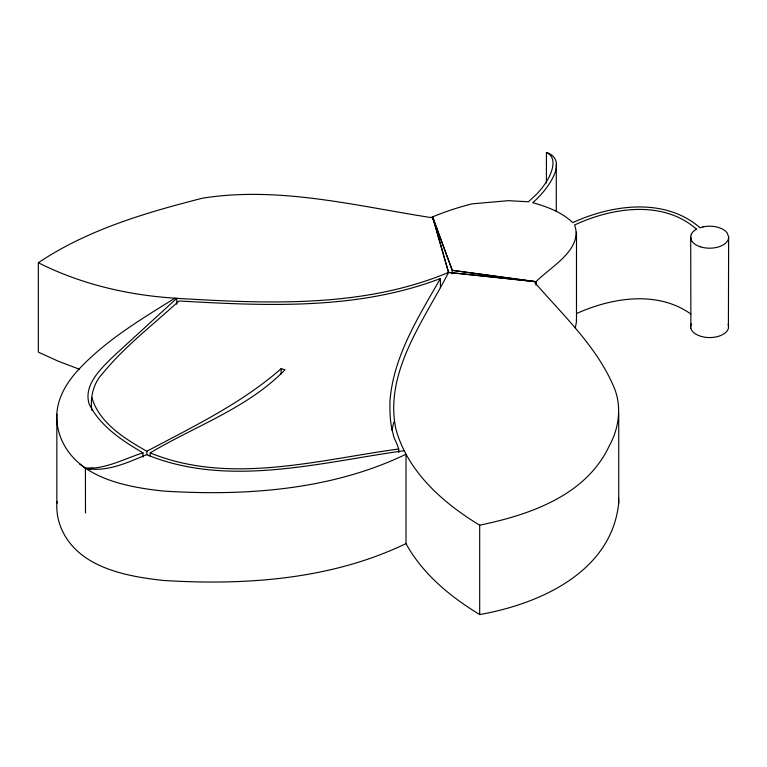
<?xml version="1.0" encoding="UTF-8"?>
<svg xmlns="http://www.w3.org/2000/svg" width="767" height="767" viewBox="0 0 767 767"><rect width="100%" height="100%" fill="white"/><g stroke="black" fill="none" stroke-linecap="round" stroke-linejoin="round"><path stroke-width="1.15" d="M536.018 285.151L536.066 281.757C549.44 267.472 583.447 249.889 574.608 224.98C612.066 207.512 662.976 199.593 696.599 229.266M452.108 273.896L452.252 270.329L432.78 217.109L432.78 219.496M546.43 183.025L546.43 152.441C571.214 160.821 543.765 193.83 532.682 202.641C547.044 206.745 561.78 212.056 572.728 222.631C611.989 204.597 664.874 197.167 700.041 227.77L703.08 226.936M91.858 410.47C90.036 396.807 93.392 383.049 103.056 372.973C125.232 345.907 153.333 324.566 178.96 300.98C266.264 305.918 357.173 310.271 440.411 278.536L440.411 287.711M546.43 152.441C558.318 157.877 551.425 174.004 546.219 182.047A149.651 86.403 0 0 1 536.89 193.917L528.463 201.788L508.396 200.666L471.878 203.878A218.988 126.43 0 0 0 432.511 216.898L452.252 270.329L536.066 281.757L534.935 282.697C563.745 316.014 597.742 347.374 614.664 388.927C621.816 407.536 618.854 428.542 609.334 445.742C586.084 495.597 529.681 514.849 479.682 525.174C443.029 503.018 407.507 471.734 395.877 428.974C383.941 372.014 424.381 319.916 448.551 272.419L432.78 217.109L432.78 219.391M618.739 413.48L618.739 502.855C611.663 571.904 539.824 603.955 479.682 614.559C450.411 596.736 422.703 574.08 406.002 543.611L406.002 454.237C331.181 490.266 245.229 496.182 163.505 491.072C124.858 486.901 75.828 477.659 60.296 436.576A167.705 96.824 0 0 1 56.844 414.151C57.611 398.207 66.058 383.883 76.297 372.1C104.005 341.305 140.14 319.877 174.953 298.171L178.586 298.449C268.718 303.722 363.433 307.998 448.551 272.419L535.721 281.614L452.252 270.329M576.487 232.133L576.487 321.507L575.308 328.075M406.002 543.611C331.181 579.641 245.229 585.557 163.505 580.456C124.848 576.295 75.856 567.043 60.296 525.951A167.705 96.824 0 0 1 56.844 503.536L57.084 501.465M703.013 226.888A19.041 10.997 0 0 1 727.087 232.813L728.65 236.888L728.391 239.055A19.041 10.997 0 0 1 703.847 247.674L700.501 246.821M728.65 236.888L728.391 328.429A19.041 10.997 0 0 1 703.847 337.049L700.501 336.195A19.041 10.997 0 0 1 690.779 328.151M391.918 430.21L393.787 422.214M690.885 328.171L690.712 236.62L691.288 234.481M690.712 326.004L691.288 323.856M440.411 278.536C418.504 316.876 393.298 356.252 389.933 401.496C389.809 412.205 390.019 423 393.001 433.384C393.941 440.047 399.214 445.646 398.85 452.425M150.188 456.327L150.188 452.894C195.336 425.886 247.674 408.197 284.979 369.799L281.144 368.668C241.576 403.452 193.025 426.701 146.833 451.274C124.954 438.743 99.231 423.163 91.858 397.527M79.471 369.263L58.254 361.209L38.35 352.12L38.35 262.736C87.505 229.716 145.557 212.727 202.411 198.202C278.824 186.017 355.744 205.844 430.929 217.56L432.511 216.898L448.551 272.419L536.066 281.757M576.679 313.492C611.798 297.644 657.549 290.204 690.904 314.067M142.969 457.094L142.969 452.837C124.149 458.848 105.769 469.145 85.453 468.321L79.624 463.92M398.85 448.983C318.037 459.893 229.333 485.358 150.188 452.894M404.228 450.708C320.539 462.204 228.681 488.291 146.593 454.649C127.523 462.606 106.517 472.491 85.425 468.34L85.482 512.998M92.874 468.11L85.482 468.311L90.41 469.346M174.953 298.171C127.705 295.161 80.736 284.116 38.35 262.736M142.969 452.837C122.25 440.603 100.151 426.251 89.193 404.104C83.277 385.37 100.314 369.31 112.298 357.403L176.765 298.305L176.765 304.269M728.18 324.153L728.65 326.272M690.712 236.62L690.885 238.786M576.41 319.82L576.487 321.507M618.586 498.301L618.739 502.855M432.511 216.898L432.55 219.209M556.286 163.86L556.286 211.529M479.682 525.174L479.682 614.559M281.144 368.668L281.144 373.989M146.833 451.274L146.833 454.706M56.844 414.151L56.844 503.536M700.434 246.83A19.041 10.997 0 0 1 690.779 238.767M691.182 234.462A19.041 10.997 0 0 1 696.522 229.218"/></g></svg>
